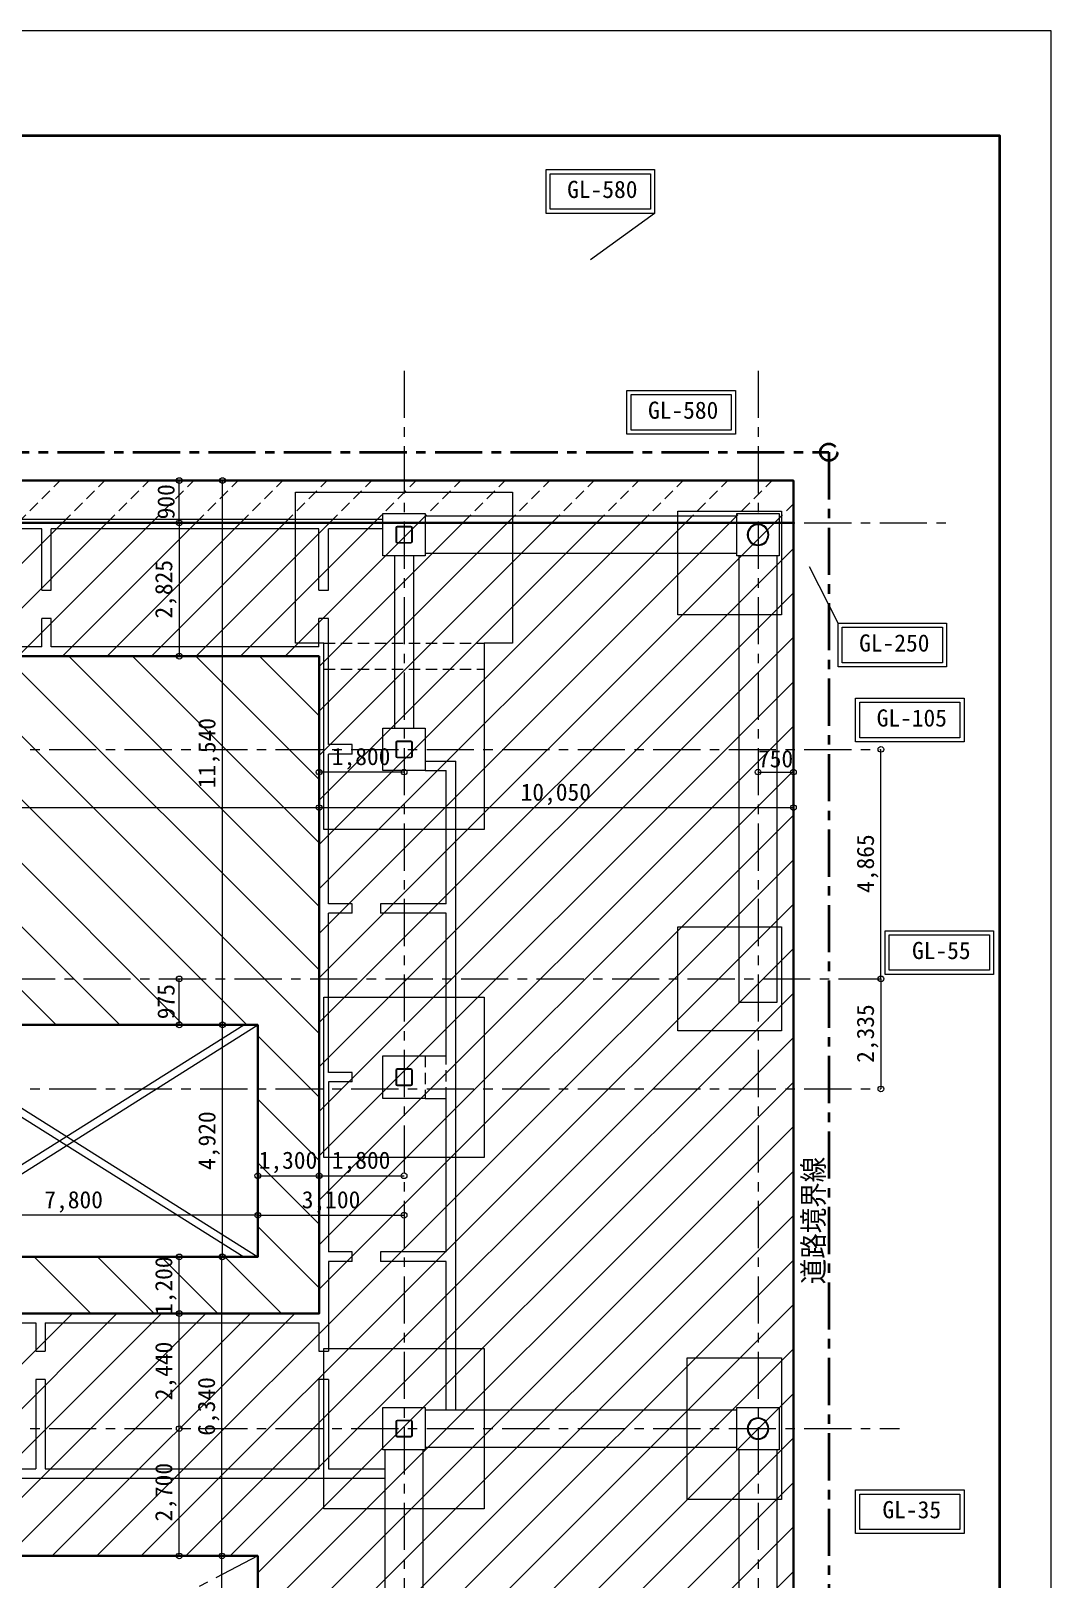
# Model space of a CAD drawing. Units: millimetres at full size, sheet at 1:200. Extents: x -104640 to 71710, y -46154 to 74864.
# Drawn here: x -42254 to -20640, y 42044 to 74864 of the extents above; entities that cross this region are included whole.
import ezdxf
from ezdxf.enums import TextEntityAlignment as Align

# ---------------------------------------------------------------- set-up
doc = ezdxf.new("R2010")
doc.units = ezdxf.units.MM
doc.header["$LTSCALE"] = 200
doc.linetypes.add('CHAIN1', pattern=[8, 5, -1, 1, -1])
doc.linetypes.add('DASHED1', pattern=[1.8, 1.2, -0.6])
for name, color, linetype, lineweight in [('0-0_基準線', 7, 'Continuous', 18), ('0-1_躯体', 2, 'Continuous', 18), ('0-2_間仕切り', 3, 'Continuous', 25), ('0-3_建具', 2, 'Continuous', 35), ('0-4_設備家具', 7, 'CHAIN1', 18), ('0-5_仕上げ', 4, 'Continuous', 9), ('0-7_寸法', 4, 'Continuous', 9), ('0-8_補助線', 4, 'Continuous', 9), ('0-C_ガス設備', 7, 'Continuous', 18), ('0-D_防災設備', 6, 'CHAIN1', 40), ('0-F_', 4, 'Continuous', 9), ('2-2_間仕切り', 1, 'Continuous', 18)]:
    doc.layers.add(name, color=color, linetype=linetype, lineweight=lineweight)
doc.styles.add('ＭＳ ゴシック', font='')
doc.styles.get('ＭＳ ゴシック').set_extended_font_data('MS Gothic')

# ---------------------------------------------------------------- blocks, each defined once
blk = doc.blocks.new('_Small(1)')
at = {"layer": '0-7_寸法', "color": 1, "lineweight": 18}
blk.add_circle((0, 0), 50, dxfattribs=at)

msp = doc.modelspace()

# ---------------------------------------------------------------- linework, layer by layer
at = {"layer": '0-0_基準線'}
for p, q in [((-34523.1, 64328.3), (-34523.1, 64038.3)), ((-34511.1, 64328.3), (-34511.1, 64038.3)), ((-34203.1, 64358.3), (-34493.1, 64358.3)), ((-34203.1, 64346.3), (-34493.1, 64346.3)), ((-34185.1, 64038.3), (-34185.1, 64328.3)), ((-34173.1, 64038.3), (-34173.1, 64328.3)), ((-34493.1, 64020.3), (-34203.1, 64020.3)), ((-34493.1, 64008.3), (-34203.1, 64008.3)), ((-34523.1, 59778.3), (-34523.1, 59488.3)), ((-34511.1, 59778.3), (-34511.1, 59488.3)), ((-34203.1, 59808.3), (-34493.1, 59808.3)), ((-34203.1, 59796.3), (-34493.1, 59796.3)), ((-34185.1, 59488.3), (-34185.1, 59778.3)), ((-34173.1, 59488.3), (-34173.1, 59778.3)), ((-34493.1, 59470.3), (-34203.1, 59470.3)), ((-34493.1, 59458.3), (-34203.1, 59458.3)), ((-34203.1, 52858.3), (-34493.1, 52858.3)), ((-34203.1, 52846.3), (-34493.1, 52846.3)), ((-34523.1, 52828.3), (-34523.1, 52538.3)), ((-34511.1, 52828.3), (-34511.1, 52538.3)), ((-34493.1, 52520.3), (-34203.1, 52520.3)), ((-34185.1, 52538.3), (-34185.1, 52828.3)), ((-34173.1, 52538.3), (-34173.1, 52828.3)), ((-34493.1, 52508.3), (-34203.1, 52508.3)), ((-34523.1, 45378.3), (-34523.1, 45088.3)), ((-34511.1, 45378.3), (-34511.1, 45088.3)), ((-34203.1, 45408.3), (-34493.1, 45408.3)), ((-34203.1, 45396.3), (-34493.1, 45396.3)), ((-34185.1, 45088.3), (-34185.1, 45378.3)), ((-34173.1, 45088.3), (-34173.1, 45378.3)), ((-34493.1, 45070.3), (-34203.1, 45070.3)), ((-34493.1, 45058.3), (-34203.1, 45058.3))]:
    msp.add_line(p, q, dxfattribs=at)
at = {"layer": '0-0_基準線', "color": 6, "lineweight": 40}
msp.add_lwpolyline([(-21731.1, 18050.8), (-100931.1, 18050.8), (-100931.1, 72650.8), (-21731.1, 72650.8)], close=True, dxfattribs=at)
at = {"layer": '0-0_基準線'}
for centre, radius, start, end in [((-34493.1, 64328.3), 30, 90, 180), ((-34493.1, 64328.3), 18, 90, 180), ((-34203.1, 64328.3), 30, 0, 90), ((-34203.1, 64328.3), 18, 0, 90), ((-26848.1, 64183.3), 228.6, 0, 180), ((-26848.1, 64183.3), 212.6, 0, 180), ((-34493.1, 64038.3), 30, 180, 270), ((-34493.1, 64038.3), 18, 180, 270), ((-34203.1, 64038.3), 18, 270, 0), ((-34203.1, 64038.3), 30, 270, 0), ((-26848.1, 64183.3), 228.6, 180, 0), ((-26848.1, 64183.3), 212.6, 180, 0), ((-34493.1, 59778.3), 30, 90, 180), ((-34493.1, 59778.3), 18, 90, 180), ((-34203.1, 59778.3), 30, 0, 90), ((-34203.1, 59778.3), 18, 0, 90), ((-34493.1, 59488.3), 30, 180, 270), ((-34493.1, 59488.3), 18, 180, 270), ((-34203.1, 59488.3), 18, 270, 0), ((-34203.1, 59488.3), 30, 270, 0), ((-34493.1, 52828.3), 30, 90, 180), ((-34493.1, 52828.3), 18, 90, 180), ((-34203.1, 52828.3), 30, 0, 90), ((-34203.1, 52828.3), 18, 0, 90), ((-34493.1, 52538.3), 30, 180, 270), ((-34493.1, 52538.3), 18, 180, 270), ((-34203.1, 52538.3), 18, 270, 0), ((-34203.1, 52538.3), 30, 270, 0), ((-34493.1, 45378.3), 30, 90, 180), ((-34493.1, 45378.3), 18, 90, 180), ((-34203.1, 45378.3), 30, 0, 90), ((-34203.1, 45378.3), 18, 0, 90), ((-26848.1, 45233.3), 228.6, 0, 180), ((-26848.1, 45233.3), 212.6, 0, 180), ((-34493.1, 45088.3), 30, 180, 270), ((-34493.1, 45088.3), 18, 180, 270), ((-34203.1, 45088.3), 18, 270, 0), ((-34203.1, 45088.3), 30, 270, 0), ((-26848.1, 45233.3), 228.6, 180, 0), ((-26848.1, 45233.3), 212.6, 180, 0)]:
    msp.add_arc(centre, radius, start, end, dxfattribs=at)
at = {"layer": '0-1_躯体', "color": 7, "linetype": 'DASHED1'}
for p, q in [((-36048.1, 61883.1), (-32648.1, 61883.1)), ((-36048.1, 61333.3), (-32648.1, 61333.3))]:
    msp.add_line(p, q, dxfattribs=at)
at = {"layer": '0-1_躯体', "color": 7}
for points in [[(-36048.1, 61883.1), (-36648.1, 61883.1), (-36648.1, 65083.1), (-32048.1, 65083.1), (-32048.1, 61883.1), (-32648.1, 61883.1)], [(-32648.1, 61883.1), (-32648.1, 57933.3), (-36048.1, 57933.3), (-36048.1, 61883.1)]]:
    msp.add_lwpolyline(points, dxfattribs=at)
for points in [[(-28548.1, 64683.3), (-26348.2, 64683.3), (-26348.2, 62483.3), (-28548.1, 62483.3)], [(-28548.1, 55868.3), (-26348.2, 55868.3), (-26348.2, 53668.3), (-28548.1, 53668.3)], [(-36048.1, 54383.3), (-32648.1, 54383.3), (-32648.1, 50983.3), (-36048.1, 50983.3)], [(-36048.1, 46933.3), (-32648.1, 46933.3), (-32648.1, 43533.3), (-36048.1, 43533.3)], [(-28348.2, 43733.3), (-28348.2, 46733.3), (-26348.1, 46733.3), (-26348.1, 43733.3)]]:
    msp.add_lwpolyline(points, close=True, dxfattribs=at)
at = {"layer": '0-2_間仕切り', "color": 7, "lineweight": 18}
for p, q in [((-34798.1, 64508.3), (-47398.1, 64508.3)), ((-33898.1, 64583.3), (-27298.1, 64583.3)), ((-42023.1, 64308.3), (-47398.1, 64308.3)), ((-42023.1, 63008.3), (-42023.1, 64308.3)), ((-41823.1, 63008.3), (-41823.1, 64308.3)), ((-36153.1, 64308.3), (-41823.1, 64308.3)), ((-36153.1, 63008.3), (-36153.1, 64308.3)), ((-35953.1, 63008.3), (-35953.1, 64308.3)), ((-34798.1, 64308.3), (-35953.1, 64308.3)), ((-34548.1, 63733.3), (-34548.1, 60083.3)), ((-34148.1, 63733.3), (-34148.1, 60083.3)), ((-27298.1, 63783.3), (-33898.1, 63783.3)), ((-42023.1, 63008.3), (-41823.1, 63008.3)), ((-36153.1, 63008.3), (-35953.1, 63008.3)), ((-41823.1, 62408.3), (-42023.1, 62408.3)), ((-42023.1, 61808.3), (-42023.1, 62408.3)), ((-41823.1, 61808.3), (-41823.1, 62408.3)), ((-35953.1, 62408.3), (-36153.1, 62408.3)), ((-36153.1, 61808.3), (-36153.1, 62408.3)), ((-35953.1, 61808.3), (-35953.1, 62408.3)), ((-42023.1, 61808.3), (-46393.1, 61808.3)), ((-36153.1, 61808.3), (-41823.1, 61808.3)), ((-35953.1, 59733.3), (-35953.1, 61808.3)), ((-35447.5, 59733.3), (-35953.1, 59733.3)), ((-35447.5, 59533.3), (-35447.5, 59733.3)), ((-35447.5, 59533.3), (-35953.1, 59533.3)), ((-35953.1, 56358.3), (-35953.1, 59533.3)), ((-33898.1, 59383.3), (-33253.1, 59383.3)), ((-33898.1, 59183.3), (-33453.1, 59183.3)), ((-33453.1, 56358.3), (-33453.1, 59183.3)), ((-33253.1, 45633.3), (-33253.1, 59383.3)), ((-35447.5, 56358.3), (-35953.1, 56358.3)), ((-35447.5, 56158.3), (-35953.1, 56158.3)), ((-35953.1, 52783.3), (-35953.1, 56158.3)), ((-35447.5, 56158.3), (-35447.5, 56358.3)), ((-34847.5, 56358.3), (-34847.5, 56158.3)), ((-33453.1, 56358.3), (-34847.5, 56358.3)), ((-33453.1, 56158.3), (-34847.5, 56158.3)), ((-33453.1, 53133.3), (-33453.1, 56158.3)), ((-34798.1, 53133.3), (-33898.1, 53133.3)), ((-35448.1, 52783.3), (-35953.1, 52783.3)), ((-35448.1, 52583.3), (-35953.1, 52583.3)), ((-35953.1, 52583.3), (-35953.1, 48978.3)), ((-35448.1, 52583.3), (-35448.1, 52783.3)), ((-33898.1, 52233.3), (-33453.1, 52233.3)), ((-33453.1, 48978.3), (-33453.1, 52233.3)), ((-35447.5, 48978.3), (-35953.1, 48978.3)), ((-35447.5, 48778.3), (-35447.5, 48978.3)), ((-34847.5, 48978.3), (-34847.5, 48778.3)), ((-33453.1, 48978.3), (-34847.5, 48978.3)), ((-35447.5, 48778.3), (-35953.1, 48778.3)), ((-35953.1, 48778.3), (-35953.1, 46873.3)), ((-33453.1, 48778.3), (-34847.5, 48778.3)), ((-33453.1, 45633.3), (-33453.1, 48778.3)), ((-48148.1, 47473.3), (-42150.6, 47473.3)), ((-42150.6, 47473.3), (-42150.6, 46873.3)), ((-41950.6, 47473.3), (-36153.1, 47473.3)), ((-41950.6, 47473.3), (-41950.6, 46873.3)), ((-41903.1, 47473.3), (-41901.1, 47473.3)), ((-36153.1, 47473.3), (-36153.1, 46873.3)), ((-42150.6, 46873.3), (-41950.6, 46873.3)), ((-36153.1, 46873.3), (-35953.1, 46873.3)), ((-41950.6, 46273.3), (-42150.6, 46273.3)), ((-42150.6, 46273.3), (-42150.6, 44383.3)), ((-41950.6, 46273.3), (-41950.6, 44383.3)), ((-35953.1, 46273.3), (-36153.1, 46273.3)), ((-36153.1, 46273.3), (-36153.1, 44383.3)), ((-35953.1, 46273.3), (-35953.1, 44383.3)), ((-33898.1, 45633.3), (-27298.1, 45633.3)), ((-34748.1, 36083.3), (-34748.1, 44783.3)), ((-33948.1, 44783.3), (-33948.1, 36083.3)), ((-27298.1, 44833.3), (-33898.1, 44833.3)), ((-27248.1, 36083.3), (-27248.1, 44783.3)), ((-26448.1, 44783.3), (-26448.1, 36083.3)), ((-44023.1, 44383.3), (-42150.6, 44383.3)), ((-41950.6, 44383.3), (-36153.1, 44383.3)), ((-35953.1, 44383.3), (-34748.1, 44383.3))]:
    msp.add_line(p, q, dxfattribs=at)
at = {"layer": '0-2_間仕切り', "color": 7, "linetype": 'DASHED1', "lineweight": 18}
for p, q in [((-33898.1, 53133.3), (-33898.1, 52233.3)), ((-33453.1, 52233.3), (-33453.1, 53133.3))]:
    msp.add_line(p, q, dxfattribs=at)
at = {"layer": '0-2_間仕切り', "color": 7, "lineweight": 18}
for points in [[(-34798.1, 64633.3), (-33898.1, 64633.3), (-33898.1, 63733.3), (-34798.1, 63733.3)], [(-27298.1, 64633.3), (-26398.1, 64633.3), (-26398.1, 63733.3), (-27298.1, 63733.3)], [(-34798.1, 60083.3), (-33898.1, 60083.3), (-33898.1, 59183.3), (-34798.1, 59183.3)], [(-34798.1, 45683.3), (-33898.1, 45683.3), (-33898.1, 44783.3), (-34798.1, 44783.3)], [(-27298.1, 45683.3), (-26398.1, 45683.3), (-26398.1, 44783.3), (-27298.1, 44783.3)]]:
    msp.add_lwpolyline(points, close=True, dxfattribs=at)
for points in [[(-26448.1, 63733.3), (-26448.1, 54268.3), (-27248.1, 54268.3), (-27248.1, 63733.3)], [(-48048.1, 61608.3), (-51728.1, 61608.3), (-51728.1, 47673.3), (-41703.1, 47673.3), (-36153.1, 47673.3), (-36153.1, 61608.3), (-42613.1, 61608.3)], [(-33898.1, 52233.3), (-34798.1, 52233.3), (-34798.1, 53133.3)], [(-33898.1, 53133.3), (-33453.1, 53133.3), (-33451.1, 53133.3)], [(-44223.1, 44783.3), (-44223.1, 44183.3), (-34748.1, 44183.3)]]:
    msp.add_lwpolyline(points, dxfattribs=at)
at = {"layer": '0-3_建具'}
msp.add_line((-94898.1, 64433.3), (-26098.2, 64433.3), dxfattribs=at)
msp.add_lwpolyline([(-26098.2, 34883.4), (-26098.2, 65333.1), (-51828.1, 65333.1)], dxfattribs=at)
for points in [[(-51828.1, 47673.3), (-36148.1, 47673.3), (-36148.1, 61608.3), (-51828.1, 61608.3)], [(-45248.1, 53793.3), (-37448.1, 53793.3), (-37448.1, 48873.3), (-45248.1, 48873.3)], [(-45248.1, 38483.4), (-37448.1, 38483.4), (-37448.1, 42533.3), (-45248.1, 42533.3)]]:
    msp.add_lwpolyline(points, close=True, dxfattribs=at)
at = {"layer": '0-4_設備家具', "linetype": 'Continuous'}
for p, q in [((-45248.1, 49068.1), (-37745, 53793.3)), ((-45248.1, 48873.3), (-37448.1, 53793.3)), ((-45248.1, 53793.3), (-37448.1, 48873.3)), ((-45248.1, 53598.5), (-37745, 48873.3))]:
    msp.add_line(p, q, dxfattribs=at)
at = {"layer": '0-4_設備家具'}
msp.add_line((-37448.1, 42533.3), (-45248.1, 38483.4), dxfattribs=at)
at = {"layer": '0-5_仕上げ'}
for p, q in [((-29039.6, 70996.8), (-30401.8, 70012.8)), ((-25151.7, 62308.4), (-25756.1, 63506)), ((-24781.3, 43934.4), (-24779.3, 43934.4))]:
    msp.add_line(p, q, dxfattribs=at)
for points in [[(-31338.3, 71924.7), (-29039.6, 71924.7), (-29039.6, 70996.8), (-31338.3, 70996.8)], [(-31250.7, 71837), (-29127.2, 71837), (-29127.2, 71084.4), (-31250.7, 71084.4)], [(-29625.9, 67243.8), (-27327.3, 67243.8), (-27327.3, 66315.9), (-29625.9, 66315.9)], [(-29538.3, 67156.2), (-27414.9, 67156.2), (-27414.9, 66403.5), (-29538.3, 66403.5)], [(-25151.7, 62308.4), (-22853, 62308.4), (-22853, 61380.5), (-25151.7, 61380.5)], [(-25064.1, 62220.8), (-22940.6, 62220.8), (-22940.6, 61468.1), (-25064.1, 61468.1)], [(-24781.3, 60718.5), (-22482.6, 60718.5), (-22482.6, 59790.6), (-24781.3, 59790.6)], [(-24693.6, 60630.9), (-22570.2, 60630.9), (-22570.2, 59878.2), (-24693.6, 59878.2)], [(-24155.2, 55789.6), (-21856.5, 55789.6), (-21856.5, 54861.7), (-24155.2, 54861.7)], [(-24067.6, 55702), (-21944.1, 55702), (-21944.1, 54949.3), (-24067.6, 54949.3)], [(-24781.3, 43934.4), (-22482.6, 43934.4), (-22482.6, 43006.5), (-24781.3, 43006.5)], [(-24693.6, 43846.8), (-22570.2, 43846.8), (-22570.2, 43094.2), (-24693.6, 43094.2)]]:
    msp.add_lwpolyline(points, close=True, dxfattribs=at)
at = {"layer": '0-7_寸法'}
for p, q in [((-39112.3, 64433.3), (-39112.3, 65333.1)), ((-38196.9, 53793.3), (-38196.9, 65333.1)), ((-39112.3, 64433.3), (-39112.3, 61608.3)), ((-24244.6, 54768.3), (-24244.6, 59633.3)), ((-34348.1, 59152.8), (-36148.1, 59152.8)), ((-26848.1, 59152.8), (-26098.2, 59152.8)), ((-51828.1, 58398.2), (-36148.1, 58398.2)), ((-36148.1, 58387.6), (-36148.1, 58398.2)), ((-36148.1, 58398.2), (-26098.2, 58398.2)), ((-36148.1, 58387.6), (-36148.1, 58398.2)), ((-26098.2, 58387.6), (-26098.2, 58398.2)), ((-39112.3, 53793.3), (-39112.3, 54768.3)), ((-24244.6, 54768.3), (-24244.6, 52433.3)), ((-38196.9, 48873.3), (-38196.9, 53793.3)), ((-37448.1, 50594.2), (-36148.1, 50594.2)), ((-36148.1, 50594.2), (-34348.1, 50594.2)), ((-37448.1, 49756.8), (-45248.1, 49756.8)), ((-37448.1, 49756.8), (-34348.1, 49756.8)), ((-39112.3, 47673.3), (-39112.3, 48873.3)), ((-38196.9, 48873.3), (-38206.9, 48873.3)), ((-38206.9, 42533.3), (-38206.9, 48873.3)), ((-39112.3, 45233.3), (-39112.3, 47673.3)), ((-39112.3, 42533.3), (-39112.3, 45233.3)), ((-38206.9, 38483.4), (-38206.9, 42533.3))]:
    msp.add_line(p, q, dxfattribs=at)
at = {"layer": '0-8_補助線', "linetype": 'DASHED1'}
for p, q in [((-42532.2, 64433.3), (-41632.3, 65333.1)), ((-41589.3, 64433.3), (-40689.4, 65333.1)), ((-40646.3, 64433.3), (-39746.4, 65333.1)), ((-39703.4, 64433.3), (-38803.5, 65333.1)), ((-38760.5, 64433.3), (-37860.6, 65333.1)), ((-37817.5, 64433.3), (-36917.7, 65333.1)), ((-36874.6, 64433.3), (-35974.7, 65333.1)), ((-35931.7, 64433.3), (-35031.8, 65333.1)), ((-34988.8, 64433.3), (-34088.9, 65333.1)), ((-34045.8, 64433.3), (-33145.9, 65333.1)), ((-33102.9, 64433.3), (-32203, 65333.1)), ((-32160, 64433.3), (-31260.1, 65333.1)), ((-31217.1, 64433.3), (-30317.2, 65333.1)), ((-30274.1, 64433.3), (-29374.2, 65333.1)), ((-29331.2, 64433.3), (-28431.3, 65333.1)), ((-28388.3, 64433.3), (-27488.4, 65333.1)), ((-27445.3, 64433.3), (-26545.5, 65333.1)), ((-26502.4, 64433.3), (-26098.2, 64837.5))]:
    msp.add_line(p, q, dxfattribs=at)
at = {"layer": '0-8_補助線'}
for p, q in [((-44414.3, 61608.3), (-41589.3, 64433.3)), ((-43471.3, 61608.3), (-40646.3, 64433.3)), ((-42528.4, 61608.3), (-39703.4, 64433.3)), ((-41585.5, 61608.3), (-38760.5, 64433.3)), ((-40642.5, 61608.3), (-37817.5, 64433.3)), ((-39699.6, 61608.3), (-36874.6, 64433.3)), ((-38756.7, 61608.3), (-35931.7, 64433.3)), ((-37813.8, 61608.3), (-34988.8, 64433.3)), ((-36870.8, 61608.3), (-34045.8, 64433.3)), ((-36148.1, 61388.1), (-33102.9, 64433.3)), ((-36148.1, 60445.2), (-32160, 64433.3)), ((-36148.1, 59502.2), (-31217.1, 64433.3)), ((-36148.1, 58559.3), (-30274.1, 64433.3)), ((-36148.1, 57616.4), (-29331.2, 64433.3)), ((-36148.1, 56673.5), (-28388.3, 64433.3)), ((-36148.1, 55730.5), (-27445.3, 64433.3)), ((-36148.1, 54787.6), (-26502.4, 64433.3)), ((-36148.1, 53844.7), (-26098.2, 63894.6)), ((-36148.1, 52901.7), (-26098.2, 62951.6)), ((-36148.1, 51958.8), (-26098.2, 62008.7)), ((-41720.3, 53793.3), (-49535.3, 61608.3)), ((-40373.3, 53793.3), (-48188.3, 61608.3)), ((-39026.3, 53793.3), (-46841.3, 61608.3)), ((-37679.2, 53793.3), (-45494.2, 61608.3)), ((-36148.1, 53609.1), (-44147.2, 61608.3)), ((-36148.1, 54956.2), (-42800.2, 61608.3)), ((-36148.1, 56303.2), (-41453.1, 61608.3)), ((-36148.1, 57650.2), (-40106.1, 61608.3)), ((-36148.1, 58997.3), (-38759, 61608.3)), ((-36148.1, 60344.3), (-37412, 61608.3)), ((-36148.1, 51015.9), (-26098.2, 61065.8)), ((-36148.1, 50073), (-26098.2, 60122.9)), ((-36148.1, 49130), (-26098.2, 59179.9)), ((-36148.1, 48187.1), (-26098.2, 58237)), ((-40859, 42533.3), (-26098.2, 57294.1)), ((-39916.1, 42533.3), (-26098.2, 56351.1)), ((-38973.2, 42533.3), (-26098.2, 55408.2)), ((-38030.2, 42533.3), (-26098.2, 54465.3)), ((-36148.1, 52262.1), (-37448.1, 53562.1)), ((-37448.1, 42172.5), (-26098.2, 53522.4)), ((-37448.1, 41229.5), (-26098.2, 52579.4)), ((-36148.1, 50915.1), (-37448.1, 52215.1)), ((-37448.1, 40286.6), (-26098.2, 51636.5)), ((-36148.1, 49568), (-37448.1, 50868)), ((-37448.1, 39343.7), (-26098.2, 50693.6)), ((-40965.5, 34883.4), (-26098.2, 49750.7)), ((-36148.1, 48221), (-37448.1, 49521)), ((-40988.5, 47673.3), (-42188.5, 48873.3)), ((-39641.5, 47673.3), (-40841.5, 48873.3)), ((-40022.6, 34883.4), (-26098.2, 48807.7)), ((-38294.4, 47673.3), (-39494.4, 48873.3)), ((-36947.4, 47673.3), (-38147.4, 48873.3)), ((-55916.6, 33133.3), (-41376.6, 47673.3)), ((-54973.6, 33133.3), (-40433.6, 47673.3)), ((-44630.7, 42533.3), (-39490.7, 47673.3)), ((-43687.8, 42533.3), (-38547.8, 47673.3)), ((-42744.9, 42533.3), (-37604.9, 47673.3)), ((-41801.9, 42533.3), (-36661.9, 47673.3)), ((-39079.6, 34883.4), (-26098.2, 47864.8)), ((-38136.7, 34883.4), (-26098.2, 46921.9)), ((-37193.8, 34883.4), (-26098.2, 45979)), ((-36250.8, 34883.4), (-26098.2, 45036)), ((-35307.9, 34883.4), (-26098.2, 44093.1)), ((-34365, 34883.4), (-26098.2, 43150.2)), ((-33422.1, 34883.4), (-26098.2, 42207.2))]:
    msp.add_line(p, q, dxfattribs=at)
at = {"layer": '0-D_防災設備'}
for p, q in [((-96093.1, 65933.3), (-25348.1, 65933.3)), ((-25348.1, 65933.3), (-25348.1, 22648.7))]:
    msp.add_line(p, q, dxfattribs=at)
msp.add_circle((-25348.1, 65933.3), 180, dxfattribs=at)
at = {"layer": '0-F_', "linetype": 'CHAIN1'}
for p, q in [((-34348.1, 67661.1), (-34348.1, 30633.3)), ((-26848.1, 67661.1), (-26848.1, 29633.3)), ((-99469.4, 64433.3), (-22848.1, 64433.3)), ((-99469.4, 59633.3), (-24244.6, 59633.3)), ((-49141.8, 54768.3), (-24244.6, 54768.3)), ((-99469.4, 52433.3), (-24244.6, 52433.3)), ((-99469.4, 45233.3), (-23848.1, 45233.3))]:
    msp.add_line(p, q, dxfattribs=at)
at = {"layer": '2-2_間仕切り'}
msp.add_lwpolyline([(-104640.3, 74863.5), (-104640.3, 15463.5), (-20640.3, 15463.5), (-20640.3, 74863.5)], close=True, dxfattribs=at)

# ---------------------------------------------------------------- block references
at = {"layer": '0-7_寸法', "xscale": 1.2, "yscale": 1.2}
for p, rotation in [((-39112.3, 65333.1), 90), ((-38196.9, 65333.1), 90), ((-39112.3, 64433.3), 90), ((-39112.3, 64433.3), 270), ((-39112.3, 61608.3), 270), ((-24244.6, 59633.3), 90), ((-36148.1, 59152.8), 180), ((-26848.1, 59152.8), 180), ((-36148.1, 58398.2), 180), ((-39112.3, 54768.3), 90), ((-24244.6, 54768.3), 90), ((-24244.6, 54768.3), 270), ((-39112.3, 53793.3), 270), ((-38196.9, 53793.3), 270), ((-38196.9, 53793.3), 90), ((-24244.6, 52433.3), 270), ((-37448.1, 50594.2), 180), ((-36148.1, 50594.2), 180), ((-37448.1, 49756.8), 180), ((-39112.3, 48873.3), 90), ((-38206.9, 48873.3), 90), ((-38196.9, 48873.3), 270), ((-39112.3, 47673.3), 270), ((-39112.3, 47673.3), 90), ((-39112.3, 45233.3), 270), ((-39112.3, 45233.3), 90), ((-39112.3, 42533.3), 270), ((-38206.9, 42533.3), 270), ((-38206.9, 42533.3), 90)]:
    msp.add_blockref('_Small(1)', p, dxfattribs=dict(at, rotation=rotation))
for p in [(-34348.1, 59152.8), (-26098.2, 59152.8), (-36148.1, 58398.2), (-26098.2, 58398.2), (-36148.1, 50594.2), (-34348.1, 50594.2), (-37448.1, 49756.8), (-34348.1, 49756.8)]:
    msp.add_blockref('_Small(1)', p, dxfattribs=at)

# ---------------------------------------------------------------- texts
at = {"layer": '0-5_仕上げ', "style": 'ＭＳ ゴシック'}
for s, p in [('GL-580', (-30892.8, 71212.8)), ('GL-580', (-29180.5, 66531.9)), ('GL-250', (-24706.2, 61596.6)), ('GL-105', (-24335.8, 60006.7)), ('GL-55', (-23586.3, 55077.8)), ('GL-35', (-24212.3, 43222.6))]:
    msp.add_text(s, height=365.1, dxfattribs=at).set_placement(p, align=Align.BOTTOM_LEFT)
at = {"layer": '0-7_寸法', "color": 7, "style": 'ＭＳ ゴシック'}
for s, p in [('900', (-39101.9, 64509.8)), ('2,825', (-39150.2, 62406.3)), ('11,540', (-38234.8, 58807.8)), ('4,865', (-24282.5, 56590.1)), ('975', (-39101.9, 53912.3)), ('2,335', (-24282.5, 52986.3)), ('4,920', (-38234.8, 50717.7)), ('1,200', (-39150.2, 47641.3)), ('2,440', (-39150.2, 45833.9)), ('6,340', (-38244.8, 45082)), ('2,700', (-39150.2, 43263.9))]:
    msp.add_text(s, height=365.1, rotation=90, dxfattribs=at).set_placement(p, align=Align.BOTTOM_LEFT)
for s, p in [('1,800', (-35880, 59190.8)), ('750', (-26849.3, 59142.5)), ('10,050', (-31878.6, 58436.1)), ('1,300', (-37430, 50632.2)), ('1,800', (-35880, 50632.2)), ('7,800', (-41971.3, 49794.7)), ('3,100', (-36516.5, 49794.7))]:
    msp.add_text(s, height=365.1, dxfattribs=at).set_placement(p, align=Align.BOTTOM_LEFT)
at = {"layer": '0-C_ガス設備', "style": 'ＭＳ ゴシック', "width": 0.9}
msp.add_text('道路境界線', height=439.9, rotation=90, dxfattribs=at).set_placement((-25322.6, 48294), align=Align.BOTTOM_LEFT)

doc.saveas('drawing.dxf')
